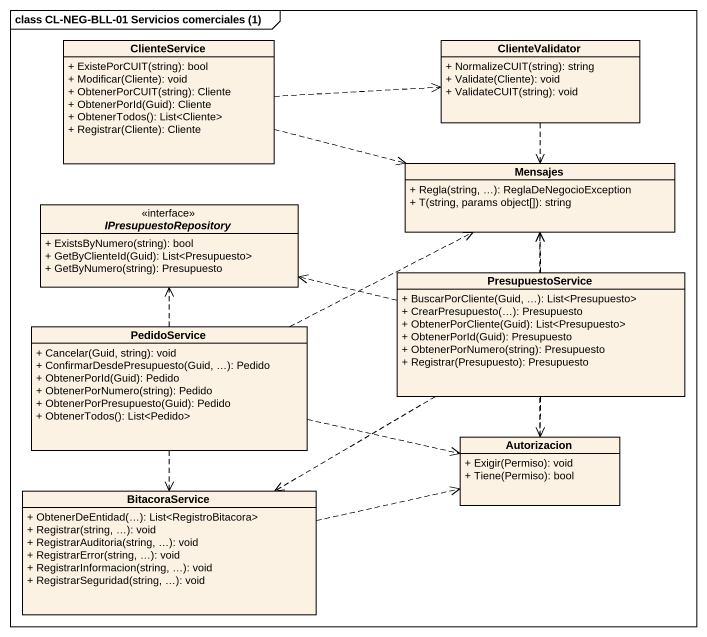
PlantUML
@startuml
mainframe class CL-NEG-BLL-01 Servicios comerciales (1)
hide circle
hide empty members
skinparam classAttributeIconSize 0
class ClienteService {
  + ExistePorCUIT(string): bool
  + Modificar(Cliente): void
  + ObtenerPorCUIT(string): Cliente
  + ObtenerPorId(Guid): Cliente
  + ObtenerTodos(): List<Cliente>
  + Registrar(Cliente): Cliente
}
class ClienteValidator {
  + NormalizeCUIT(string): string
  + Validate(Cliente): void
  + ValidateCUIT(string): void
}
class Mensajes {
  + Regla(string, …): ReglaDeNegocioException
  + T(string, params object[]): string
}
interface IPresupuestoRepository {
  + ExistsByNumero(string): bool
  + GetByClienteId(Guid): List<Presupuesto>
  + GetByNumero(string): Presupuesto
}
class PresupuestoService {
  + BuscarPorCliente(Guid, …): List<Presupuesto>
  + CrearPresupuesto(…): Presupuesto
  + ObtenerPorCliente(Guid): List<Presupuesto>
  + ObtenerPorId(Guid): Presupuesto
  + ObtenerPorNumero(string): Presupuesto
  + Registrar(Presupuesto): Presupuesto
}
class PedidoService {
  + Cancelar(Guid, string): void
  + ConfirmarDesdePresupuesto(Guid, …): Pedido
  + ObtenerPorId(Guid): Pedido
  + ObtenerPorNumero(string): Pedido
  + ObtenerPorPresupuesto(Guid): Pedido
  + ObtenerTodos(): List<Pedido>
}
class Autorizacion {
  + Exigir(Permiso): void
  + Tiene(Permiso): bool
}
class BitacoraService {
  + ObtenerDeEntidad(…): List<RegistroBitacora>
  + Registrar(string, …): void
  + RegistrarAuditoria(string, …): void
  + RegistrarError(string, …): void
  + RegistrarInformacion(string, …): void
  + RegistrarSeguridad(string, …): void
}
ClienteService .right.> ClienteValidator
ClienteService .right.> Mensajes
ClienteValidator ..> Mensajes
PresupuestoService .up.> Mensajes
PresupuestoService .left.> IPresupuestoRepository
PresupuestoService ..> Autorizacion
PresupuestoService .left.> BitacoraService
PedidoService .right.> Mensajes
PedidoService .up.> IPresupuestoRepository
PedidoService .right.> Autorizacion
PedidoService ..> BitacoraService
Autorizacion .up.> Mensajes
BitacoraService .right.> Autorizacion
@enduml
